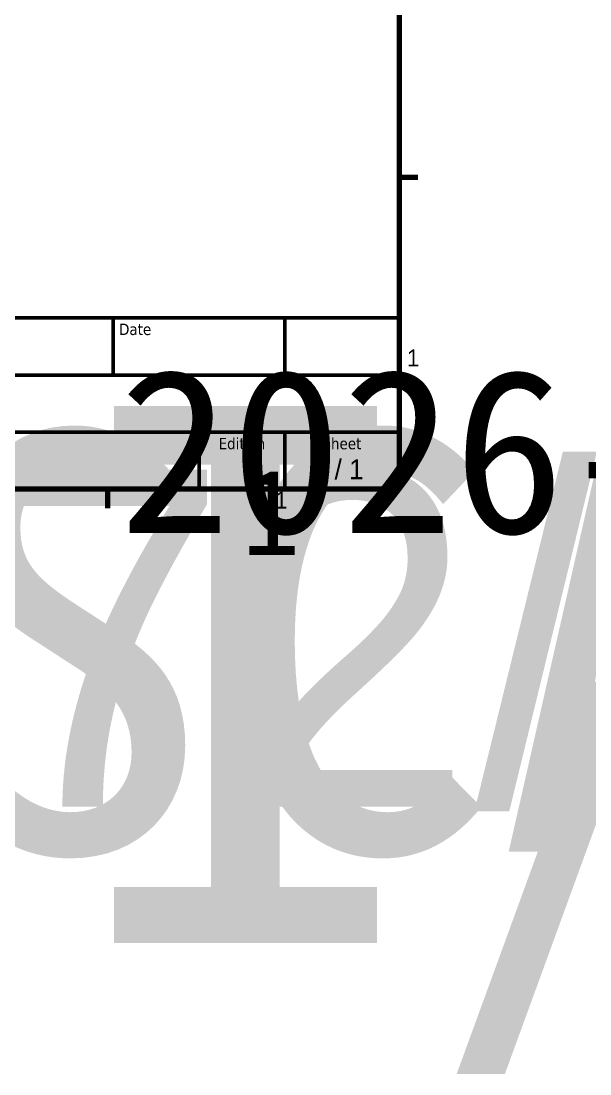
# Model space of a CAD drawing. Header units: millimetres. Extents: x 845 to 2568, y -211 to 570.
# Drawn here: x 1482 to 1706.6, y -211.1 to 204.6 of the extents above; entities that cross this region are included whole.
import ezdxf
from ezdxf.enums import TextEntityAlignment as Align

# ---------------------------------------------------------------- set-up
doc = ezdxf.new("R2018")
doc.units = ezdxf.units.MM
doc.header["$LTSCALE"] = 2
doc.layers.get('0').update_dxf_attribs({"lineweight": 25})
doc.layers.add('경계(ISO)', color=7, linetype='Continuous', lineweight=70)
doc.layers.add('제목(ISO)', color=7, linetype='Continuous', lineweight=50)
doc.styles.get("Standard").update_dxf_attribs({"font": ''})
doc.styles.add('주 텍스트 (ISO)', font='')
doc.styles.add('텍스트 스타일41', font='')
doc.styles.get('Standard').set_extended_font_data('Gulim')
doc.styles.get('주 텍스트 (ISO)').set_extended_font_data('Gulim')
doc.styles.get('텍스트 스타일41').set_extended_font_data('Tahoma')

# ---------------------------------------------------------------- blocks, each defined once
blk = doc.blocks.new('경계 Default Border')
at = {"layer": '경계(ISO)'}
for p, q in [((410, 74.25), (413.9, 74.25)), ((350, 10), (350, 6.1))]:
    blk.add_line(p, q, dxfattribs=at)
at = {"layer": '경계(ISO)', "flags": 128}
blk.add_lwpolyline([(10, 10), (10, 287), (410, 287), (410, 10), (10, 10)], dxfattribs=at)
at = {"layer": '경계(ISO)', "char_height": 3.5, "attachment_point": 7}
for insert in [(411.62, 35.29), (384.47, 6.01)]:
    blk.add_mtext('1', dxfattribs=dict(at, insert=insert))
blk = doc.blocks.new('제목 블록 ISO')
at = {"layer": '제목(ISO)'}
for p, q in [((270.07, 130), (100.07, 130)), ((220.07, 120), (220.07, 130)), ((250.07, 120), (250.07, 130)), ((270.07, 100), (270.07, 130)), ((100.07, 120), (270.07, 120)), ((270.07, 110), (175.07, 110)), ((235.07, 100), (235.07, 110)), ((250.07, 100), (250.07, 110)), ((100.07, 100), (270.07, 100))]:
    blk.add_line(p, q, dxfattribs=at)
at = {"layer": '제목(ISO)', "style": '텍스트 스타일41'}
blk.add_text('Date', height=2, dxfattribs=at).set_placement((221.07, 129), align=Align.TOP_LEFT)
for s, p in [('Edition', (242.57, 109)), ('Sheet', (260.07, 109))]:
    blk.add_text(s, height=2, dxfattribs=at).set_placement(p, align=Align.TOP_CENTER)
at = {"layer": '제목(ISO)', "style": '주 텍스트 (ISO)'}
blk.add_text('1 / 1 ', height=3.5, dxfattribs=at).set_placement((260.07, 103.5), align=Align.MIDDLE_CENTER)
at = {"layer": '제목(ISO)', "lineweight": 30, "flags": 104}
for tag, p in [('CHECKED_BY', (133.07, 121)), ('ENG_APPROVED_BY', (158.07, 121)), ('AUTHOR', (101.07, 121)), ('CREATION_DATE', (221.07, 121))]:
    blk.add_attdef(tag, text='', height=2.5, dxfattribs=at).set_placement(p, align=Align.BOTTOM_LEFT)
blk.add_attdef('ENG_APPROVAL_DATE', text='', height=2.5, dxfattribs=at).set_placement((196.07, 121), align=Align.BOTTOM_RIGHT)
for tag, p in [('TITLE', (222.57, 115)), ('COMPANY', (137.41, 109.96)), ('REVISION_NUMBER', (242.57, 103.5))]:
    blk.add_attdef(tag, text='', height=3.5, dxfattribs=at).set_placement(p, align=Align.MIDDLE_CENTER)
blk.add_attdef('PART_NUMBER', text='', height=3.5, dxfattribs=at).set_placement((176.07, 105), align=Align.MIDDLE_LEFT)

msp = doc.modelspace()

# ---------------------------------------------------------------- block references
at = {"color": 0, "xscale": 1.9171971, "yscale": 1.9171971, "zscale": 1.9171971}
msp.add_blockref('경계 Default Border', (845.1624, 0.5507), dxfattribs=at)
at = {"color": 0}
ref = msp.add_blockref('제목 블록 ISO', (1022.0602, -205.8299), dxfattribs=dict(at, xscale=2.255526, yscale=2.255526, zscale=2.255526))
lines = msp.add_mtext('I/O 모듈', dxfattribs={"layer": '제목(ISO)', "insert": (1498.4786, 52.531), "char_height": 212.01944, "attachment_point": 1})
ref.add_attrib('TITLE', '', (1498.4786, 52.531), dxfattribs={"flags": 104}).embed_mtext(lines)
lines = msp.add_mtext('{\\f굴림|b0|i0|c129|p50;72/46 Board}', dxfattribs={"layer": '제목(ISO)', "insert": (1467.3114, 27.5031), "char_height": 133.076034, "attachment_point": 1})
ref.add_attrib('PART_NUMBER', '', (1467.3114, 27.5031), dxfattribs={"flags": 104}).embed_mtext(lines)
lines = msp.add_mtext('CSCAM', dxfattribs={"layer": '제목(ISO)', "insert": (1332.0021, 42.1836), "char_height": 165.50584, "attachment_point": 1})
ref.add_attrib('COMPANY', '', (1332.0021, 42.1836), dxfattribs={"flags": 104}).embed_mtext(lines)
lines = msp.add_mtext('2026-07-29', dxfattribs={"layer": '제목(ISO)', "insert": (1520.6924, 67.0887), "char_height": 64.65809, "attachment_point": 1})
ref.add_attrib('CREATION_DATE', '', (1520.6924, 67.0887), dxfattribs={"flags": 104}).embed_mtext(lines)
lines = msp.add_mtext('1', dxfattribs={"layer": '제목(ISO)', "insert": (1569.1862, 27.617), "char_height": 33.8329, "attachment_point": 1})
ref.add_attrib('REVISION_NUMBER', '', (1569.1862, 27.617), dxfattribs={"flags": 104}).embed_mtext(lines)

doc.saveas('drawing.dxf')
